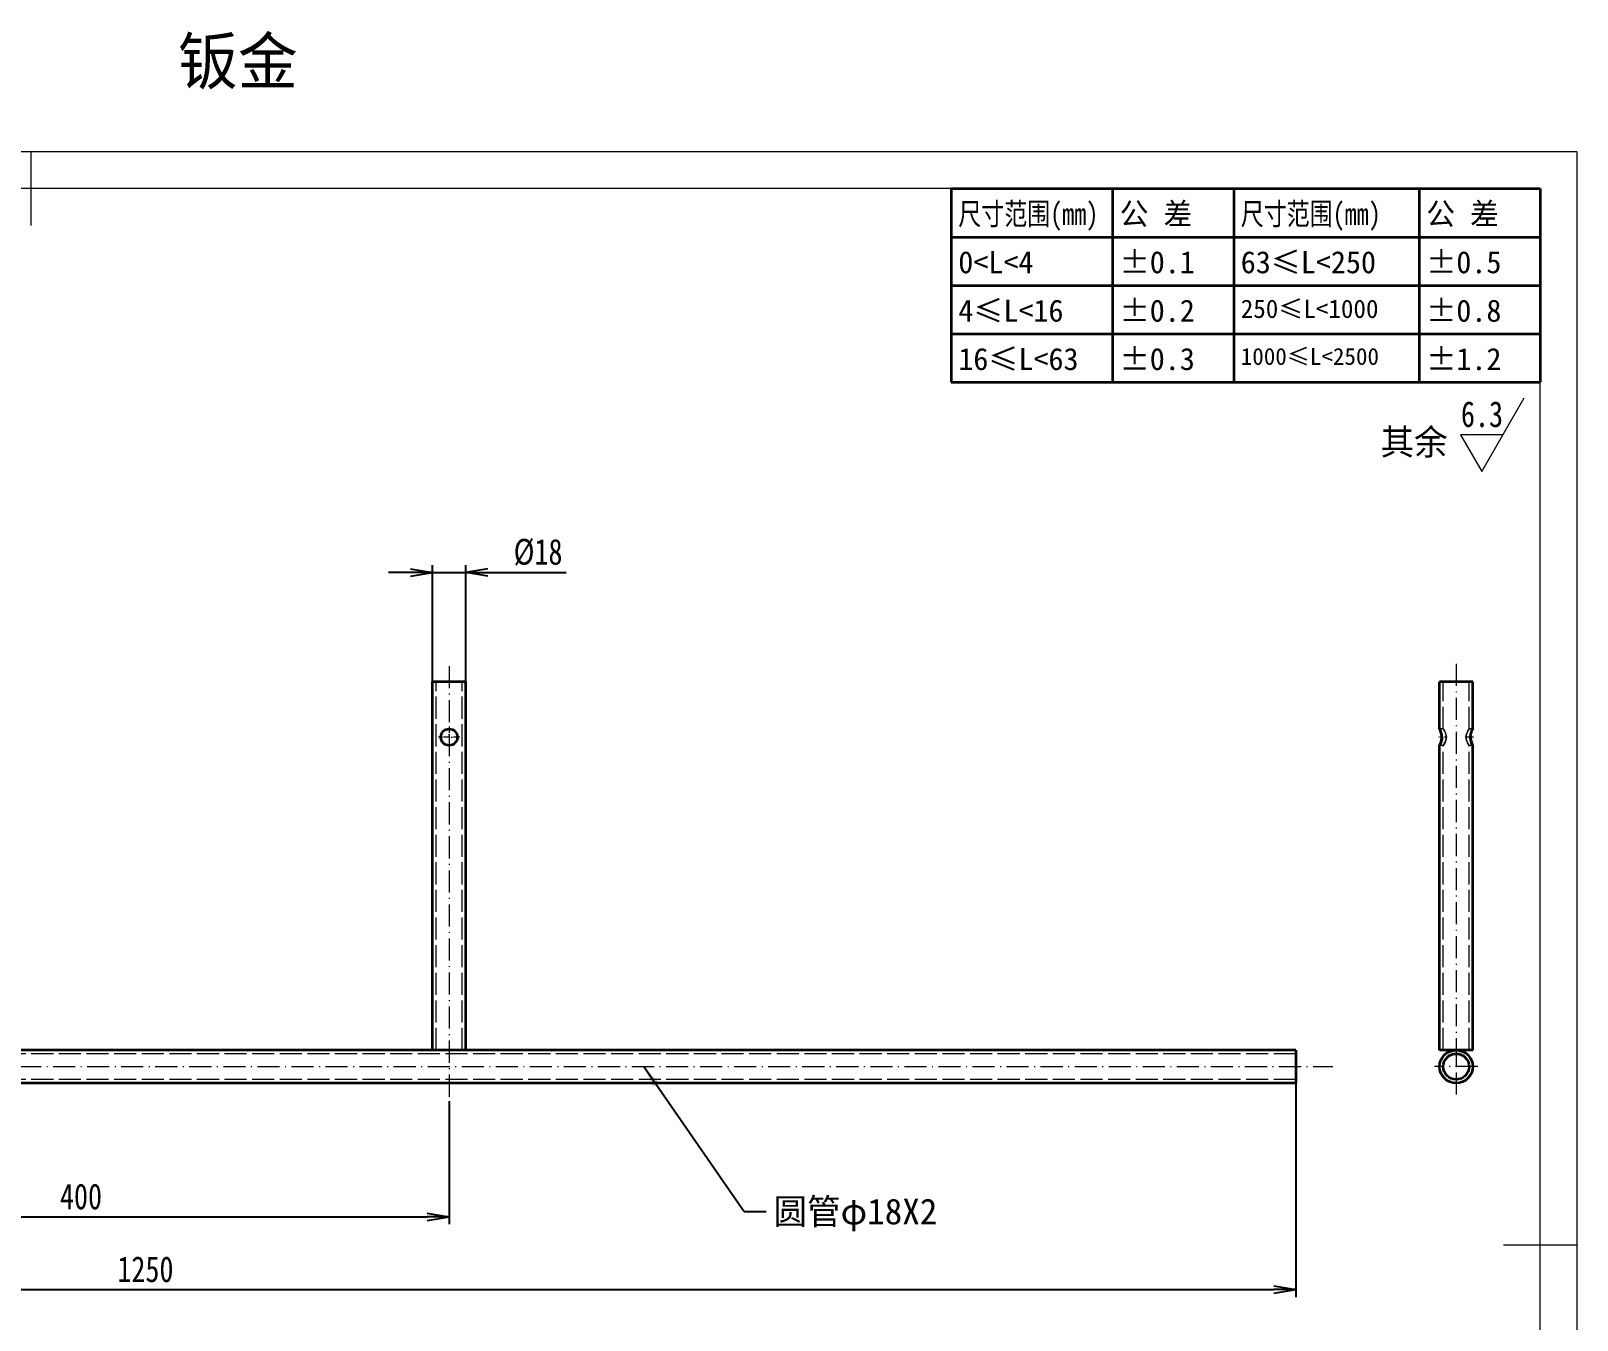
# Model space of a CAD drawing. Header units: millimetres. Extents: x -15766 to 80009, y -9701 to 15159.
# Drawn here: x -13423 to -12583, y 13807 to 14507 of the extents above; entities that cross this region are included whole.
import ezdxf
from ezdxf.enums import TextEntityAlignment as Align

# ---------------------------------------------------------------- set-up
doc = ezdxf.new("R2010")
doc.units = ezdxf.units.MM
for name, pattern in [('CENTER-HOKUTO_1', [16, 13, -1, 1, -1]), ('DASHDOT', [18.5, 12, -3, 0.5, -3]), ('DASHED', [15, 12, -3]), ('HIDDEN-HOKUTO_1', [2, 1, -1])]:
    doc.linetypes.add(name, pattern=pattern)
doc.layers.get('DEFPOINTS').update_dxf_attribs({"lineweight": 18})
for name, color, linetype, lineweight in [('AM_7', 2, 'CENTER-HOKUTO_1', 18), ('AM_HID', 1, 'HIDDEN-HOKUTO_1', 18), ('AM_VIS', 7, 'Continuous', 18), ('CDRAFT0', 7, 'Continuous', 18), ('DIM', 253, 'Continuous', 20), ('title_frame', 7, 'Continuous', 18), ('word_dim', 9, 'Continuous', 18), ('尺寸线层', 3, 'Continuous', 18), ('粗实线层', 7, 'Continuous', 35), ('粗实线层_1', 7, 'Continuous', 15)]:
    doc.layers.add(name, color=color, linetype=linetype, lineweight=lineweight)
doc.styles.add('DIM', font='', dxfattribs={"width": 0.8})
doc.styles.get('DIM').set_extended_font_data('NSimSun')
doc.dimstyles.new('1-4', dxfattribs={"dimscale": 4, "dimtxt": 3.5, "dimasz": 3, "dimexe": 1, "dimexo": 0, "dimgap": 1, "dimtad": 1, "dimdsep": 46, "dimtxsty": 'DIM', "dimblk": 'OPEN', "dimcen": 0, "dimdle": 6, "dimclrd": 256, "dimclre": 256, "dimclrt": 3, "dimazin": 2, "dimtfac": 0.707107, "dimtmove": 0, "dimatfit": 3, "dimfxl": 0, "dimfrac": 2, "dimtolj": 1, "dimarcsym": 0})

# ---------------------------------------------------------------- blocks, each defined once
blk = doc.blocks.new('*X589')
at = {"layer": 'CDRAFT0'}
for p, q in [((420, 297), (0, 297)), ((420, 0), (420, 297))]:
    blk.add_line(p, q, dxfattribs=at)
at = {"layer": '粗实线层_1'}
for p, q in [((210, 297), (210, 287)), ((415, 292), (25, 292)), ((415, 5), (415, 292)), ((420, 148.5), (410, 148.5))]:
    blk.add_line(p, q, dxfattribs=at)
blk = doc.blocks.new('自由公差_1')
at = {"layer": '粗实线层'}
for p, q in [((-80, 0), (0, 0)), ((-80, 0), (-80, -26.3)), ((-58.08, 0), (-58.08, -26.3)), ((-41.64, 0), (-41.64, -26.3)), ((-16.44, 0), (-16.44, -26.3)), ((0, 0), (0, -26.3)), ((-80, -6.58), (0, -6.58)), ((-80, -13.15), (0, -13.15)), ((-80, -19.73), (0, -19.73)), ((-80, -26.3), (0, -26.3))]:
    blk.add_line(p, q, dxfattribs=at)
at = {"layer": '尺寸线层', "linetype": 'Continuous', "attachment_point": 1, "line_spacing_factor": 0.9}
for s, insert, char_height, width in [('{\\W0.8;尺寸范围(mm)}', (-79.04, -1.92), 3, 22.6032), ('公 差', (-57.12, -1.92), 3, 22.6032), ('{\\W0.8;尺寸范围(mm)}', (-40.68, -1.92), 3, 22.6032), ('公 差', (-15.48, -1.92), 3, 22.6032), ('%%P0.1', (-57.12, -8.49), 3, 12.7119), ('63≤L<250', (-40.68, -8.49), 3, 22.6032), ('%%P0.5', (-15.48, -8.49), 3, 12.5771), ('0<L<4', (-79.04, -8.49), 3, 22.6032), ('4≤L<16', (-79.04, -15.07), 3, 22.6032), ('%%P0.2', (-57.12, -15.07), 3, 12.4769), ('250≤L<1000', (-40.68, -15.07), 2.5, 22.6032), ('%%P0.8', (-15.48, -15.07), 3, 13.0759), ('16≤L<63', (-79.04, -21.64), 3, 22.6032), ('%%P0.3', (-57.12, -21.64), 3, 12.7119), ('1000≤L<2500', (-40.68, -21.64), 2.3, 22.6032), ('%%P1.2', (-15.48, -21.64), 3, 12.8764)]:
    blk.add_mtext(s, dxfattribs=dict(at, insert=insert, char_height=char_height, width=width))
blk = doc.blocks.new('_OPEN')
at = {"color": 0, "linetype": 'ByBlock', "lineweight": -2}
for p, q in [((-1, 0.166667), (0, 0)), ((-1, -0.166667), (0, 0)), ((0, 0), (-1, 0))]:
    blk.add_line(p, q, dxfattribs=at)
blk = doc.blocks.new('*D1133')
at = {"layer": 'DEFPOINTS', "color": 0, "transparency": 16777216}
for p in [(-13596.1, 13925.99), (-13196.1, 13925.99), (-13196.1, 13863.09)]:
    blk.add_point(p, dxfattribs=at)
at = {"layer": 'DIM', "linetype": 'Continuous', "lineweight": -2, "transparency": 16777216}
for p, q in [((-13596.1, 13925.99), (-13596.1, 13859.09)), ((-13196.1, 13925.99), (-13196.1, 13859.09)), ((-13584.1, 13863.09), (-13208.1, 13863.09))]:
    blk.add_line(p, q, dxfattribs=at)
at = {"layer": 'DIM', "lineweight": -2, "transparency": 16777216, "xscale": 12, "yscale": 12, "zscale": 12, "rotation": 180}
blk.add_blockref('_OPEN', (-13596.1, 13863.09), dxfattribs=at)
at = {"layer": 'DIM', "lineweight": -2, "transparency": 16777216, "xscale": 12, "yscale": 12, "zscale": 12}
blk.add_blockref('_OPEN', (-13196.1, 13863.09), dxfattribs=at)
at = {"layer": 'DIM', "color": 3, "transparency": 16777216, "insert": (-13396.1, 13874.09), "char_height": 14, "attachment_point": 5, "style": 'DIM'}
blk.add_mtext('\\A1;400', dxfattribs=at)
blk = doc.blocks.new('*D1137')
at = {"layer": 'DEFPOINTS', "color": 0, "transparency": 16777216}
for p in [(-13986.1, 13935.73), (-12736.1, 13935.73), (-12736.1, 13823.55)]:
    blk.add_point(p, dxfattribs=at)
at = {"layer": 'DIM', "linetype": 'Continuous', "lineweight": -2, "transparency": 16777216}
for p, q in [((-13986.1, 13935.73), (-13986.1, 13819.55)), ((-12736.1, 13935.73), (-12736.1, 13819.55)), ((-13974.1, 13823.55), (-12748.1, 13823.55))]:
    blk.add_line(p, q, dxfattribs=at)
at = {"layer": 'DIM', "lineweight": -2, "transparency": 16777216, "xscale": 12, "yscale": 12, "zscale": 12, "rotation": 180}
blk.add_blockref('_OPEN', (-13986.1, 13823.55), dxfattribs=at)
at = {"layer": 'DIM', "lineweight": -2, "transparency": 16777216, "xscale": 12, "yscale": 12, "zscale": 12}
blk.add_blockref('_OPEN', (-12736.1, 13823.55), dxfattribs=at)
at = {"layer": 'DIM', "color": 3, "transparency": 16777216, "insert": (-13361.1, 13834.55), "char_height": 14, "attachment_point": 5, "style": 'DIM'}
blk.add_mtext('\\A1;1250', dxfattribs=at)
blk = doc.blocks.new('*D1139')
at = {"layer": 'DEFPOINTS', "color": 0, "transparency": 16777216}
for p in [(-13187.1, 14213.13), (-13205.1, 14153.73), (-13187.1, 14153.73)]:
    blk.add_point(p, dxfattribs=at)
at = {"layer": 'DIM', "linetype": 'Continuous', "lineweight": -2, "transparency": 16777216}
for p, q in [((-13217.1, 14213.13), (-13229.1, 14213.13)), ((-13205.1, 14153.73), (-13205.1, 14217.13)), ((-13205.1, 14213.13), (-13187.1, 14213.13)), ((-13187.1, 14153.73), (-13187.1, 14217.13)), ((-13175.1, 14213.13), (-13132.46, 14213.13))]:
    blk.add_line(p, q, dxfattribs=at)
at = {"layer": 'DIM', "lineweight": -2, "transparency": 16777216, "xscale": 12, "yscale": 12, "zscale": 12}
blk.add_blockref('_OPEN', (-13205.1, 14213.13), dxfattribs=at)
at = {"layer": 'DIM', "lineweight": -2, "transparency": 16777216, "xscale": 12, "yscale": 12, "zscale": 12, "rotation": 180}
blk.add_blockref('_OPEN', (-13187.1, 14213.13), dxfattribs=at)
at = {"layer": 'DIM', "color": 3, "transparency": 16777216, "insert": (-13147.78, 14224.13), "char_height": 14, "attachment_point": 5, "style": 'DIM'}
blk.add_mtext('\\A1;%%c18', dxfattribs=at)

msp = doc.modelspace()

# ---------------------------------------------------------------- linework, layer by layer
at = {"layer": 'AM_7', "linetype": 'DASHDOT', "lineweight": 13, "ltscale": 0.292499}
msp.add_line((-13196.10482, 14129.58203), (-13196.10482, 14117.88208), dxfattribs=at)
at = {"layer": 'AM_7', "linetype": 'DASHDOT', "lineweight": 13, "ltscale": 0.292505}
msp.add_line((-13190.25473, 14123.73206), (-13201.95492, 14123.73206), dxfattribs=at)
at = {"layer": 'AM_7', "linetype": 'DASHDOT', "lineweight": 13, "ltscale": 0.11084}
msp.add_line((-12653.9507, 14123.73206), (-12658.3843, 14123.73206), dxfattribs=at)
at = {"layer": 'AM_7', "linetype": 'DASHDOT', "lineweight": 13, "ltscale": 0.113147}
msp.add_line((-12639.52541, 14123.73206), (-12644.05129, 14123.73206), dxfattribs=at)
at = {"layer": 'AM_7', "linetype": 'DASHDOT', "lineweight": 13}
for p, q in [((-12648.97365, 13956.43201), (-12648.97365, 13933.03205)), ((-14003.2501, 13944.73206), (-12716.032, 13944.73206)), ((-12637.27346, 13944.73206), (-12660.67385, 13944.73206))]:
    msp.add_line(p, q, dxfattribs=at)
for points in [[(-12648.97365, 14163.61247), (-12648.97365, 13927.24698)], [(-13196.10482, 14162.35623), (-13196.10482, 13925.99074)]]:
    msp.add_lwpolyline(points, dxfattribs=at)
at = {"layer": 'AM_HID', "linetype": 'DASHED', "lineweight": 13}
for p, q in [((-13203.10482, 13953.73206), (-13203.10482, 14153.73206)), ((-13189.10482, 13953.73206), (-13189.10482, 14153.73206)), ((-12655.97365, 14128.23206), (-12655.97365, 14153.73206)), ((-12655.97365, 14128.23206), (-12655.97365, 14153.73206)), ((-12641.97365, 14128.23206), (-12641.97365, 14153.73206)), ((-12641.97365, 14128.23206), (-12641.97365, 14153.73206)), ((-12639.97365, 14128.23194), (-12639.97365, 14153.73206)), ((-12655.97365, 13953.73206), (-12655.97365, 14119.23206)), ((-12655.97365, 13953.73206), (-12655.97365, 14119.23206)), ((-12641.97365, 13953.73206), (-12641.97365, 14119.23206)), ((-12641.97365, 13953.73206), (-12641.97365, 14119.23206)), ((-12639.97365, 13953.73206), (-12639.97365, 14119.23218)), ((-12736.10482, 13951.73206), (-13986.10482, 13951.73206)), ((-12736.10482, 13937.73206), (-13986.10482, 13937.73206))]:
    msp.add_line(p, q, dxfattribs=at)
at = {"layer": 'AM_HID', "linetype": 'DASHED', "lineweight": 13, "ltscale": 0.05}
for p, q in [((-12655.97365, 14128.23206), (-12657.97365, 14128.23206)), ((-12655.97365, 14128.23206), (-12657.97365, 14128.23194)), ((-12639.97365, 14128.23206), (-12641.97365, 14128.23206)), ((-12639.97365, 14128.23194), (-12641.97365, 14128.23206)), ((-12655.97365, 14119.23206), (-12657.97365, 14119.23218)), ((-12655.97365, 14119.23206), (-12657.97365, 14119.23206)), ((-12639.97365, 14119.23218), (-12641.97365, 14119.23206)), ((-12639.97365, 14119.23206), (-12641.97365, 14119.23206))]:
    msp.add_line(p, q, dxfattribs=at)
at = {"layer": 'AM_HID', "linetype": 'DASHED', "lineweight": 13, "ltscale": 0.004771}
msp.add_line((-12640.15627, 14127.85462), (-12640.23586, 14127.68115), dxfattribs=at)
at = {"layer": 'AM_HID', "linetype": 'DASHED', "lineweight": 13, "ltscale": 0.002551}
msp.add_line((-12657.71145, 14119.78259), (-12657.75393, 14119.68982), dxfattribs=at)
at = {"layer": 'AM_HID', "linetype": 'DASHED', "lineweight": 13, "ltscale": 0.00396}
msp.add_line((-12640.23635, 14119.78333), (-12640.17043, 14119.63928), dxfattribs=at)
at = {"layer": 'AM_HID', "linetype": 'DASHED', "lineweight": 13, "ltscale": 0.35}
msp.add_line((-13189.10482, 13953.73206), (-13203.10482, 13953.73206), dxfattribs=at)
at = {"layer": 'AM_HID', "linetype": 'DASHED', "lineweight": 13, "ltscale": 0.001758}
msp.add_line((-12648.97365, 13953.73206), (-12649.04397, 13953.73206), dxfattribs=at)
at = {"layer": 'AM_HID', "linetype": 'DASHED', "lineweight": 13, "ltscale": 0.00177}
msp.add_line((-12648.90285, 13953.73206), (-12648.97365, 13953.73206), dxfattribs=at)
at = {"layer": 'AM_HID', "linetype": 'DASHED', "lineweight": 13, "ltscale": 0.001807}
msp.add_line((-12648.90139, 13953.73206), (-12648.97365, 13953.73206), dxfattribs=at)
at = {"layer": 'AM_HID', "linetype": 'DASHED', "lineweight": 13}
for points in [[(-12657.71145, 14127.68115), (-12657.30813, 14126.68567), (-12657.11135, 14126.07263), (-12656.90676, 14125.20972), (-12656.78615, 14124.26209), (-12656.76809, 14123.7406)], [(-12657.71145, 14127.68115), (-12657.39016, 14126.90845), (-12657.22512, 14126.44202), (-12657.00442, 14125.66687), (-12656.83547, 14124.76184), (-12656.76809, 14123.78845), (-12656.82229, 14122.81287), (-12656.97951, 14121.90308), (-12657.21193, 14121.06421), (-12657.47707, 14120.33264), (-12657.71096, 14119.78345)], [(-12657.71145, 14119.78296), (-12657.40529, 14120.51526), (-12657.24758, 14120.9552), (-12657.03176, 14121.68592), (-12656.85549, 14122.55957), (-12656.77199, 14123.47998)], [(-12655.63283, 14119.78296), (-12655.15481, 14120.65711), (-12654.90822, 14121.18848), (-12654.58547, 14122.07605), (-12654.39504, 14122.93299), (-12654.33547, 14123.74964), (-12654.36818, 14124.32556), (-12654.459, 14124.88977), (-12654.60109, 14125.4397), (-12654.77981, 14125.95972), (-12655.03615, 14126.56116), (-12655.56301, 14127.56226), (-12655.97365, 14128.23206), (-12655.94875, 14128.19324), (-12655.63283, 14127.68115)], [(-12655.63283, 14119.78296), (-12655.15481, 14120.65711), (-12654.90822, 14121.18848), (-12654.58547, 14122.07605), (-12654.39504, 14122.93299), (-12654.33547, 14123.74964), (-12654.36818, 14124.32556), (-12654.459, 14124.88977), (-12654.60109, 14125.4397), (-12654.77981, 14125.95972), (-12655.03615, 14126.56116), (-12655.56301, 14127.56226), (-12655.97365, 14128.23206), (-12655.94875, 14128.19324), (-12655.63283, 14127.68115)], [(-12655.63283, 14127.68115), (-12655.15481, 14126.80701), (-12654.90822, 14126.27564), (-12654.58547, 14125.38806), (-12654.39504, 14124.53113), (-12654.33547, 14123.71448), (-12654.36818, 14123.13855), (-12654.459, 14122.57434), (-12654.60109, 14122.02442), (-12654.77981, 14121.5044), (-12655.03615, 14120.90296), (-12655.56301, 14119.90186), (-12655.97365, 14119.23206), (-12655.94875, 14119.27088), (-12655.63283, 14119.78296)], [(-12655.63283, 14127.68115), (-12655.15481, 14126.80701), (-12654.90822, 14126.27564), (-12654.58547, 14125.38806), (-12654.39504, 14124.53113), (-12654.33547, 14123.71448), (-12654.36818, 14123.13855), (-12654.459, 14122.57434), (-12654.60109, 14122.02442), (-12654.77981, 14121.5044), (-12655.03615, 14120.90296), (-12655.56301, 14119.90186), (-12655.97365, 14119.23206), (-12655.94875, 14119.27088), (-12655.63283, 14119.78296)], [(-12642.31447, 14119.78296), (-12642.7925, 14120.65711), (-12643.03908, 14121.18848), (-12643.36184, 14122.07605), (-12643.55227, 14122.93299), (-12643.61184, 14123.74964), (-12643.57912, 14124.32556), (-12643.4883, 14124.88977), (-12643.34621, 14125.4397), (-12643.1675, 14125.95972), (-12642.91115, 14126.56116), (-12642.3843, 14127.56226), (-12641.97365, 14128.23206), (-12641.99856, 14128.19324), (-12642.31447, 14127.68115)], [(-12642.31447, 14119.78296), (-12642.7925, 14120.65711), (-12643.03908, 14121.18848), (-12643.36184, 14122.07605), (-12643.55227, 14122.93299), (-12643.61184, 14123.74964), (-12643.57912, 14124.32556), (-12643.4883, 14124.88977), (-12643.34621, 14125.4397), (-12643.1675, 14125.95972), (-12642.91115, 14126.56116), (-12642.3843, 14127.56226), (-12641.97365, 14128.23206), (-12641.99856, 14128.19324), (-12642.31447, 14127.68115)], [(-12642.31447, 14127.68115), (-12642.8218, 14126.74829), (-12643.0801, 14126.17798), (-12643.36135, 14125.39038), (-12643.54641, 14124.57031), (-12643.61184, 14123.71289), (-12643.57863, 14123.13672), (-12643.48781, 14122.57276), (-12643.34621, 14122.02332), (-12643.1675, 14121.50403), (-12642.81643, 14120.7052), (-12642.57326, 14120.23731), (-12642.0342, 14119.32654), (-12641.97365, 14119.23206), (-12641.99172, 14119.2605), (-12642.31447, 14119.78296)], [(-12642.31447, 14127.68115), (-12642.7925, 14126.80701), (-12643.03908, 14126.27564), (-12643.36184, 14125.38806), (-12643.55227, 14124.53113), (-12643.61184, 14123.71448), (-12643.57912, 14123.13855), (-12643.4883, 14122.57434), (-12643.34621, 14122.02442), (-12643.1675, 14121.5044), (-12642.91115, 14120.90296), (-12642.3843, 14119.90186), (-12641.97365, 14119.23206), (-12641.99856, 14119.27088), (-12642.31447, 14119.78296)], [(-12640.23586, 14127.68115), (-12640.62307, 14126.73035), (-12640.81447, 14126.1471), (-12640.97414, 14125.53479), (-12641.09475, 14124.88355), (-12641.17678, 14123.92395)], [(-12640.23586, 14119.78296), (-12640.62014, 14120.72522), (-12640.81008, 14121.30335), (-12640.96389, 14121.88574), (-12641.08303, 14122.50366), (-12641.17336, 14123.42224), (-12641.15432, 14124.35315), (-12641.07863, 14124.98718), (-12640.959, 14125.59802), (-12640.72414, 14126.43469), (-12640.45803, 14127.1626), (-12640.26174, 14127.62403), (-12639.97365, 14128.23169), (-12640.23586, 14127.68115)], [(-12640.23586, 14127.68115), (-12640.62014, 14126.73889), (-12640.81008, 14126.16077), (-12640.96389, 14125.57837), (-12641.08303, 14124.96045), (-12641.17336, 14124.04187), (-12641.15432, 14123.11096), (-12641.07863, 14122.47693), (-12640.959, 14121.86609), (-12640.72414, 14121.02942), (-12640.45803, 14120.30152), (-12640.26174, 14119.84009), (-12639.97365, 14119.23242), (-12640.23586, 14119.78296)]]:
    msp.add_lwpolyline(points, dxfattribs=at)
for centre, radius, start, end in [((-12671.88967, 14121.26758), 15.56142, 24.3397, 26.586395), ((-12671.87014, 14126.19055), 15.54125, 333.401099, 335.605182)]:
    msp.add_arc(centre, radius, start, end, dxfattribs=at)
at = {"layer": 'AM_VIS', "lineweight": 35}
for p, q in [((-13205.10482, 13953.73206), (-13205.10482, 14153.73206)), ((-13187.10482, 13953.73206), (-13187.10482, 14153.73206)), ((-12657.97365, 14128.23194), (-12657.97365, 14153.73206)), ((-12657.97365, 14128.23194), (-12657.97365, 14153.73206)), ((-12639.97365, 14128.23194), (-12639.97365, 14153.73206)), ((-12657.97365, 13953.73206), (-12657.97365, 14119.23218)), ((-12657.97365, 13953.73206), (-12657.97365, 14119.23218)), ((-12639.97365, 13953.73206), (-12639.97365, 14119.23206)), ((-13205.10482, 13953.73206), (-13587.10482, 13953.73206)), ((-12736.10482, 13953.73206), (-13187.10482, 13953.73206)), ((-12736.10482, 13935.73206), (-13986.10482, 13935.73206))]:
    msp.add_line(p, q, dxfattribs=at)
at = {"layer": 'AM_VIS', "lineweight": 35, "ltscale": 0.45}
for p, q in [((-13187.10482, 14153.73206), (-13205.10482, 14153.73206)), ((-13187.10482, 13953.73206), (-13205.10482, 13953.73206)), ((-12736.10482, 13953.73206), (-12736.10482, 13935.73206))]:
    msp.add_line(p, q, dxfattribs=at)
at = {"layer": 'AM_VIS', "lineweight": 35, "ltscale": 0.225}
for p, q in [((-12648.97365, 14153.73206), (-12657.97365, 14153.73206)), ((-12639.97365, 14153.73206), (-12648.97365, 14153.73206))]:
    msp.add_line(p, q, dxfattribs=at)
at = {"layer": 'AM_VIS', "lineweight": 35, "ltscale": 0.000322}
msp.add_line((-12657.71096, 14119.78345), (-12657.71633, 14119.77173), dxfattribs=at)
at = {"layer": 'AM_VIS', "lineweight": 35, "ltscale": 0.05}
for p, q in [((-13203.10482, 13953.73206), (-13205.10482, 13953.73206)), ((-13187.10482, 13953.73206), (-13189.10482, 13953.73206))]:
    msp.add_line(p, q, dxfattribs=at)
at = {"layer": 'AM_VIS', "lineweight": 35, "ltscale": 0.35}
msp.add_line((-13189.10482, 13953.73206), (-13203.10482, 13953.73206), dxfattribs=at)
at = {"layer": 'AM_VIS', "lineweight": 35, "ltscale": 0.223242}
msp.add_line((-12649.04397, 13953.73206), (-12657.97365, 13953.73206), dxfattribs=at)
at = {"layer": 'AM_VIS', "lineweight": 35, "ltscale": 0.22323}
msp.add_line((-12639.97365, 13953.73206), (-12648.90285, 13953.73206), dxfattribs=at)
at = {"layer": 'AM_VIS', "lineweight": 35, "ltscale": 0.173193}
msp.add_line((-12641.97365, 13953.73206), (-12648.90139, 13953.73206), dxfattribs=at)
at = {"layer": 'AM_VIS', "lineweight": 35}
for points in [[(-12657.71145, 14119.78296), (-12657.32815, 14120.72351), (-12657.1382, 14121.29993), (-12656.88869, 14122.35401), (-12656.80861, 14122.9364), (-12656.77053, 14123.53162), (-12656.77883, 14124.13599), (-12656.83205, 14124.73328), (-12656.92678, 14125.31336), (-12657.0552, 14125.86731), (-12657.28225, 14126.61072), (-12657.4468, 14127.05493), (-12657.75442, 14127.77637), (-12657.97365, 14128.23206)], [(-12656.77199, 14123.47998), (-12656.8008, 14124.44727), (-12656.94094, 14125.38269), (-12657.15627, 14126.22229), (-12657.41311, 14126.9679), (-12657.85012, 14127.97925), (-12657.97365, 14128.23181), (-12657.96193, 14128.20874), (-12657.71145, 14127.68115)], [(-12656.76809, 14123.7406), (-12656.79152, 14123.13184), (-12656.8594, 14122.53467), (-12656.96731, 14121.95825), (-12657.10647, 14121.41028), (-12657.30471, 14120.78967), (-12657.71145, 14119.78259)], [(-12641.17678, 14123.92395), (-12641.16945, 14123.34424), (-12641.12014, 14122.77136), (-12641.01272, 14122.11279), (-12640.86281, 14121.48804), (-12640.6592, 14120.83679), (-12640.23635, 14119.78333)], [(-12640.23586, 14119.78296), (-12640.62014, 14120.72522), (-12640.81008, 14121.30335), (-12640.96389, 14121.88574), (-12641.08303, 14122.50366), (-12641.17287, 14123.41358), (-12641.15578, 14124.33606), (-12641.09279, 14124.89685), (-12640.99465, 14125.43933), (-12640.72121, 14126.44397), (-12640.49318, 14127.07422), (-12640.08986, 14127.99488), (-12639.97365, 14128.23181), (-12639.99221, 14128.19495), (-12640.15627, 14127.85462)]]:
    msp.add_lwpolyline(points, dxfattribs=at)
for centre, radius in [((-13196.10482, 14123.73206), 4.5), ((-12648.97365, 13944.73206), 9), ((-12648.97365, 13944.73206), 7)]:
    msp.add_circle(centre, radius, dxfattribs=at)
for centre, radius, start, end in [((-12671.97024, 14126.24011), 15.65288, 333.403394, 335.636753), ((-12671.96828, 14126.23535), 15.649, 333.415953, 335.64932), ((-12625.98098, 14126.2345), 15.64702, 204.350439, 206.580359)]:
    msp.add_arc(centre, radius, start, end, dxfattribs=at)
at = {"layer": 'DIM'}
for p, q in [((-12635.08368, 14268.02363), (-12611.98967, 14308.02363)), ((-12623.53668, 14288.02363), (-12646.63069, 14288.02363)), ((-12646.63069, 14288.02363), (-12635.08368, 14268.02363))]:
    msp.add_line(p, q, dxfattribs=at)

# ---------------------------------------------------------------- block references
at = {"layer": 'title_frame', "xscale": 4, "yscale": 4, "zscale": 4}
for name, p in [('*X589', (-14263.30415, 13253.73384)), ('自由公差_1', (-12603.30415, 14421.73384))]:
    msp.add_blockref(name, p, dxfattribs=at)

# ---------------------------------------------------------------- texts
at = {"layer": 'DIM', "color": 3, "insert": (-13019.84314, 13873.01767), "char_height": 14, "attachment_point": 1}
msp.add_mtext('\\A1;圆管φ18X2', dxfattribs=at)
at = {"layer": 'DIM', "color": 2, "style": 'DIM', "width": 0.8}
msp.add_attdef('6.3', text='0.0', height=14, dxfattribs=at).set_placement((-12623.53668, 14288.02363), align=Align.BOTTOM_RIGHT)
at = {"layer": 'word_dim', "color": 3, "insert": (-13343.39657, 14503.47658), "char_height": 25, "width": 116.6634772, "attachment_point": 1}
msp.add_mtext('钣金', dxfattribs=at)
at = {"layer": 'word_dim', "linetype": 'Continuous', "insert": (-12690.04354, 14291.08707), "char_height": 14, "width": 43.4424159, "attachment_point": 1}
msp.add_mtext('{\\C3;其余}', dxfattribs=at)

# ---------------------------------------------------------------- dimensions: what is measured, and where the dimension line sits
at = {"layer": 'DIM', "color": 3, "true_color": 0x00ff00}
dim = msp.add_linear_dim(base=(-13187.10482, 14213.1277), p1=(-13205.10482, 14153.73206), p2=(-13187.10482, 14153.73206), dimstyle='1-4', override={"dimpost": '%%c<>'}, dxfattribs=at)
dim.commit()
dim.dimension.update_dxf_attribs({"geometry": '*D1139', "text_midpoint": (-13147.78038, 14224.1277)})
for base, p1, p2, picture, middle in [((-12736.10482, 13823.55236), (-13986.10482, 13935.73206), (-12736.10482, 13935.73206), '*D1137', (-13361.10482, 13834.55236)), ((-13196.10482, 13863.08735), (-13596.10482, 13925.99074), (-13196.10482, 13925.99074), '*D1133', (-13396.10482, 13874.08735))]:
    dim = msp.add_linear_dim(base=base, p1=p1, p2=p2, dimstyle='1-4', dxfattribs=at)
    dim.commit()
    dim.dimension.update_dxf_attribs({"geometry": picture, "text_midpoint": middle})

# ---------------------------------------------------------------- leaders
msp.add_leader([(-13090.34492, 13944.73206), (-13035.84314, 13866.01767), (-13023.84314, 13866.01767)], dimstyle='1-4', override={"dimgap": 1, "dimtad": 0}, dxfattribs=at)

doc.saveas('drawing.dxf')
